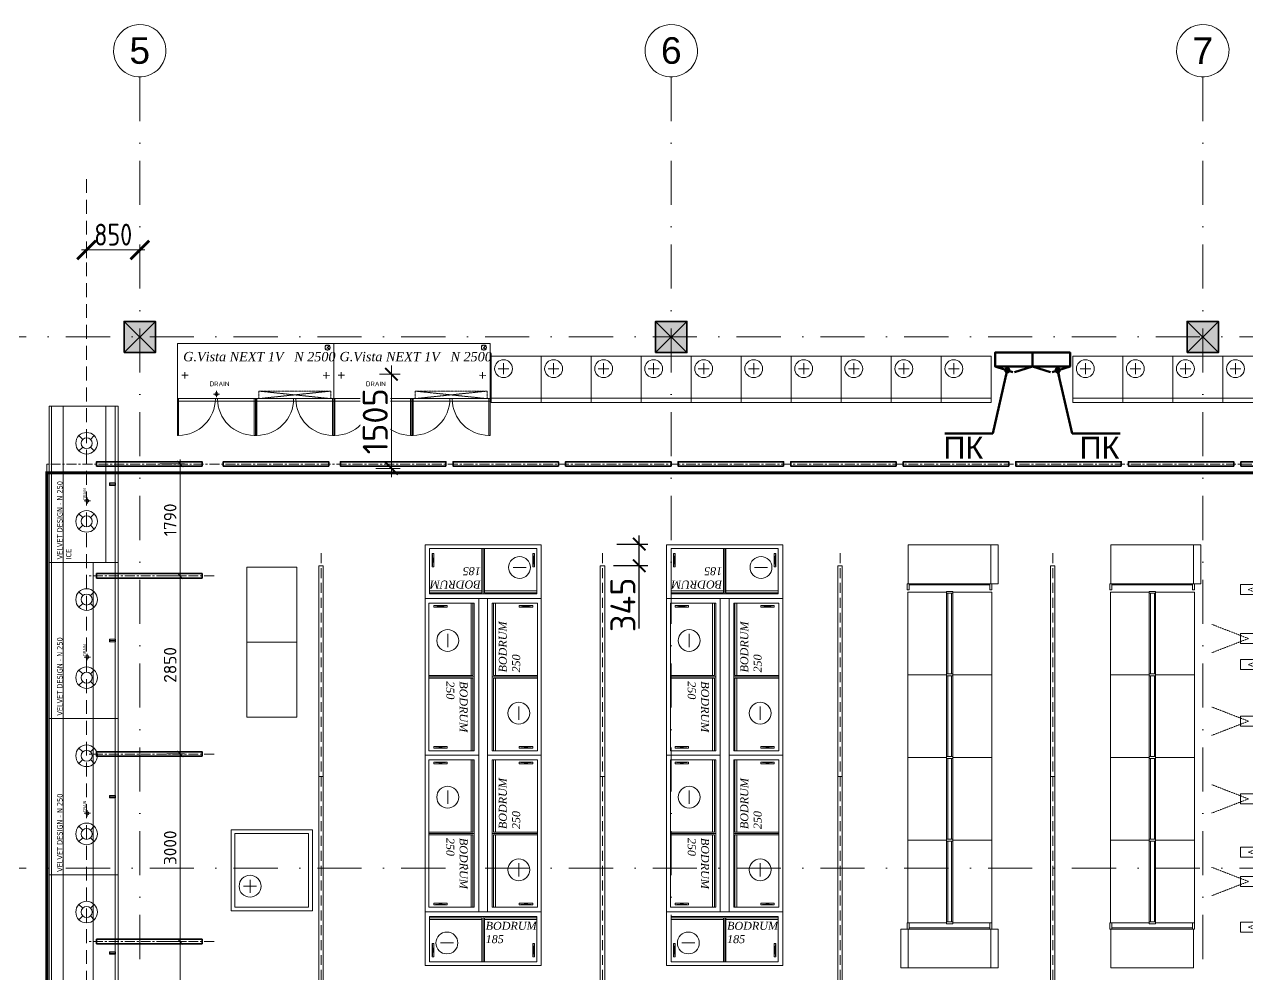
# Model space of a CAD drawing. Header units: millimetres. Extents: x -164867 to 807677, y -316775 to 513985.
# Drawn here: x 253694 to 273254, y 498762 to 513963 of the extents above; entities that cross this region are included whole.
import ezdxf
from ezdxf.enums import TextEntityAlignment as Align

# ---------------------------------------------------------------- set-up
doc = ezdxf.new("R2010")
doc.units = ezdxf.units.MM
for name, pattern in [('ACAD_ISO10W100', [18, 12, -3, 0, -3]), ('CENTER', [50.8, 31.75, -6.35, 6.35, -6.35]), ('CENTER2', [28.575, 19.05, -3.175, 3.175, -3.175]), ('EVENDASH', [0.25, 0.125, -0.125]), ('HIDDEN2', [4.7625, 3.175, -1.5875]), ('TRATTEGGIATA2', [0.375, 0.25, -0.125]), ('А_Штрихпунктирная', [1340.555525, 705.555534, -352.777767, 0, -282.222223])]:
    doc.linetypes.add(name, pattern=pattern)
doc.layers.get('Defpoints').update_dxf_attribs({"color": 140})
for name, color, linetype, lineweight in [('00_asys', 7, 'CENTER2', 13), ('00_kolony', 7, 'Continuous', 35), ('EL LOTKI', 202, 'Continuous', 18), ('Freon_Alta', 110, 'ACAD_ISO10W100', 13), ('INT_2_Sviesa_SAB_BURBULAI', 1, 'Continuous', 18), ('INT_2_Sviesa_SAB_GENERALINIS SALES', 1, 'Continuous', 18), ('INT_2_Sviesa_SAB_LED JUOSTOS', 1, 'Continuous', 18), ('INT_2_Sviesa_SAB_MEDINES LUBOS', 1, 'Continuous', 35), ('INT_2_Sviesa_SAB_PROZEKTORIAI', 1, 'Continuous', 18), ('Santechnika', 122, 'Continuous', 0), ('TECHNO', 7, 'Continuous', 15)]:
    doc.layers.add(name, color=color, linetype=linetype, lineweight=lineweight)
doc.layers.add('00_planas_hatch', color=7, linetype='Continuous', lineweight=0, true_color=0x3c3c3c)
doc.layers.add('ПК', color=7, linetype='Continuous', lineweight=50, true_color=0xde6902)
for name, color, linetype in [('Annotation', 5, 'Continuous'), ('GOP', 10, 'Continuous'), ('QUADRO_ELETTRICO', 8, 'Continuous'), ('SCARICHI', 3, 'Continuous')]:
    doc.layers.add(name, color=color, linetype=linetype)
doc.styles.add('ISOCPEUR', font='isocpeur.ttf')
doc.styles.add('Main_style', font='isocpeur.ttf', dxfattribs={"width": 0.8})
doc.styles.get("Standard").update_dxf_attribs({"font": 'arial.ttf'})
doc.styles.add('style1', font='arial.ttf', dxfattribs={"height": 2.5})
doc.styles.add('TESTI15', font='romans.shx', dxfattribs={"width": 0.9, "height": 1.5})
doc.dimstyles.new('DIM_m100', dxfattribs={"dimscale": 0, "dimtxt": 250, "dimasz": 100, "dimexe": 50, "dimexo": 0, "dimgap": 30, "dimtad": 1, "dimdec": 0, "dimrnd": 10, "dimzin": 0, "dimdsep": 46, "dimtxsty": 'Main_style', "dimblk": 'OBLIQUE', "dimcen": 150, "dimdle": 25, "dimadec": 0, "dimazin": 0, "dimtm": 1e-09, "dimtfac": 1, "dimtdec": 0, "dimtofl": 0, "dimtmove": 1, "dimatfit": 2, "dimldrblk": 'DOTSMALL', "dimfxl": 1, "dimtfill": 1, "dimtolj": 1, "dimtzin": 0, "dimlwd": 0, "dimlwe": 0, "dimarcsym": 0})
doc.dimstyles.new('M50', dxfattribs={"dimtxt": 95, "dimasz": 80, "dimexe": 80, "dimexo": 0, "dimgap": 50, "dimtad": 1, "dimdec": 0, "dimzin": 0, "dimdsep": 46, "dimtxsty": 'Standard', "dimblk": 'OBLIQUE', "dimcen": 80, "dimdle": 80, "dimadec": 0, "dimazin": 0, "dimtfac": 1, "dimtdec": 0, "dimtofl": 0, "dimtmove": 2, "dimatfit": 3, "dimfxl": 1, "dimtolj": 1, "dimtzin": 0, "dimarcsym": 0})
doc.dimstyles.new('SAB_int_100', dxfattribs={"dimtxt": 200, "dimasz": 100, "dimexe": 70, "dimexo": 70, "dimgap": 60, "dimtad": 1, "dimdec": 1, "dimrnd": 5, "dimtxsty": 'ISOCPEUR', "dimblk": 'ARCHTICK', "dimcen": 20, "dimdle": 70, "dimadec": 0, "dimazin": 0, "dimtfac": 1, "dimtdec": 1, "dimtmove": 1, "dimatfit": 2, "dimfxl": 1, "dimtfill": 1, "dimarcsym": 0})
doc.dimstyles.new('SAB_int_200', dxfattribs={"dimtxt": 400, "dimasz": 200, "dimexe": 140, "dimexo": 140, "dimgap": 60, "dimtad": 1, "dimdec": 1, "dimrnd": 5, "dimtxsty": 'ISOCPEUR', "dimblk": 'ARCHTICK', "dimcen": 20, "dimdle": 140, "dimadec": 0, "dimazin": 0, "dimtfac": 1, "dimtdec": 1, "dimtmove": 1, "dimatfit": 2, "dimfxl": 1, "dimtfill": 1, "dimarcsym": 0})

# ---------------------------------------------------------------- blocks, each defined once
blk = doc.blocks.new('VELVET_DES. N_375')
at = {"color": 0, "linetype": 'Continuous', "lineweight": 0}
for p, q in [((0, -40), (3750, -40)), ((0, -225), (3750, -225)), ((0, -705), (3750, -705)), ((0, -707), (3750, -707)), ((0, -1055), (3750, -1055))]:
    blk.add_line(p, q, dxfattribs=at)
for points in [[(0, 0), (3750, 0), (3750, -1105), (0, -1105)], [(1230, -965), (1250, -965), (1250, -973), (1230, -973)], [(1230, -973), (1250, -973), (1250, -1055), (1230, -1055)], [(1250, -965), (1270, -965), (1270, -973), (1250, -973)], [(1250, -973), (1270, -973), (1270, -1055), (1250, -1055)], [(2480, -965), (2500, -965), (2500, -973), (2480, -973)], [(2480, -973), (2500, -973), (2500, -1055), (2480, -1055)], [(2500, -965), (2520, -965), (2520, -973), (2500, -973)], [(2500, -973), (2520, -973), (2520, -1055), (2500, -1055)], [(1230, -1055), (1250, -1055), (1250, -1063), (1230, -1063)], [(1250, -1055), (1270, -1055), (1270, -1063), (1250, -1063)], [(2480, -1055), (2500, -1055), (2500, -1063), (2480, -1063)], [(2500, -1055), (2520, -1055), (2520, -1063), (2500, -1063)]]:
    blk.add_lwpolyline(points, close=True, dxfattribs=at)
at = {"layer": 'Santechnika', "lineweight": 0}
for p, q in [((1625, -560), (1625, -660)), ((1675, -610), (1575, -610))]:
    blk.add_line(p, q, dxfattribs=at)
blk.add_circle((1625, -610), 25, dxfattribs=at)
at = {"layer": 'Annotation', "color": 1, "lineweight": 0, "insert": (48, -129), "char_height": 85, "width": 2008.13, "attachment_point": 1}
blk.add_mtext('{\\fTahoma|b0|i0|c204|p34;VELVET DESIGN - N 375}', dxfattribs=at)
at = {"layer": 'Santechnika', "lineweight": 0, "style": 'Main_style', "width": 0.8}
blk.add_text('DRAIN', height=50, dxfattribs=at).set_placement((1735, -568), align=Align.MIDDLE)
blk = doc.blocks.new('VELVET_DES. N_250')
at = {"color": 0, "linetype": 'Continuous', "lineweight": 0}
for p, q in [((0, -40), (2500, -40)), ((0, -225), (2500, -225)), ((0, -705), (2500, -705)), ((0, -707), (2500, -707)), ((0, -1055), (2500, -1055))]:
    blk.add_line(p, q, dxfattribs=at)
for points in [[(0, 0), (2500, 0), (2500, -1105), (0, -1105)], [(1230, -965), (1250, -965), (1250, -973), (1230, -973)], [(1230, -973), (1250, -973), (1250, -1055), (1230, -1055)], [(1250, -965), (1270, -965), (1270, -973), (1250, -973)], [(1250, -973), (1270, -973), (1270, -1055), (1250, -1055)], [(1230, -1055), (1250, -1055), (1250, -1063), (1230, -1063)], [(1250, -1055), (1270, -1055), (1270, -1063), (1250, -1063)]]:
    blk.add_lwpolyline(points, close=True, dxfattribs=at)
at = {"layer": 'Santechnika', "lineweight": 0}
for p, q in [((985, -560), (985, -660)), ((1035, -610), (935, -610))]:
    blk.add_line(p, q, dxfattribs=at)
blk.add_circle((985, -610), 25, dxfattribs=at)
at = {"layer": 'Annotation', "color": 1, "lineweight": 0, "insert": (48, -129), "char_height": 85, "width": 2008.13, "attachment_point": 1}
blk.add_mtext('{\\fTahoma|b0|i0|c204|p34;VELVET DESIGN - N 250}', dxfattribs=at)
at = {"layer": 'Santechnika', "lineweight": 0, "style": 'Main_style', "width": 0.8}
blk.add_text('DRAIN', height=50, dxfattribs=at).set_placement((1095, -568), align=Align.MIDDLE)
blk = doc.blocks.new('LEDAS_250')
at = {"color": 0, "linetype": 'Continuous', "lineweight": 0}
for p, q in [((0, -50), (-2500, -50)), ((0, -198), (-2500, -198)), ((0, -200), (-2500, -200)), ((0, -880), (-2500, -880)), ((0, -1065), (-2500, -1065))]:
    blk.add_line(p, q, dxfattribs=at)
for points in [[(0, -1105), (-2500, -1105), (-2500, 0), (0, 0)], [(-1250, -50), (-1270, -50), (-1270, -42), (-1250, -42)], [(-1250, -132), (-1270, -132), (-1270, -50), (-1250, -50)], [(-1250, -140), (-1270, -140), (-1270, -132), (-1250, -132)], [(-1230, -50), (-1250, -50), (-1250, -42), (-1230, -42)], [(-1230, -132), (-1250, -132), (-1250, -50), (-1230, -50)], [(-1230, -140), (-1250, -140), (-1250, -132), (-1230, -132)]]:
    blk.add_lwpolyline(points, close=True, dxfattribs=at)
at = {"layer": 'Santechnika', "lineweight": 0}
for p, q in [((-1035, -495), (-935, -495)), ((-985, -545), (-985, -445))]:
    blk.add_line(p, q, dxfattribs=at)
blk.add_circle((-985, -495), 25, dxfattribs=at)
at = {"layer": 'Annotation', "color": 1, "lineweight": 0, "insert": (-48, -976), "char_height": 85, "width": 2008.13, "attachment_point": 1, "rotation": 180}
blk.add_mtext('{\\fTahoma|b0|i0|c204|p34;VELVET DESIGN - N 250\\fTahoma|b0|i0|c0|p34;\\PICE}', dxfattribs=at)
at = {"layer": 'Santechnika', "lineweight": 0, "style": 'Main_style', "width": 0.8}
blk.add_text('DRAIN', height=50, rotation=180, dxfattribs=at).set_placement((-1095, -537), align=Align.MIDDLE)
blk = doc.blocks.new('1.33m stelazs')
at = {"transparency": 33554669}
for points in [[(15602, 11320), (15602, 11420), (15632, 11420), (15632, 11320), (15602, 11320)], [(16954, 11320), (16954, 11420), (16924, 11420), (16924, 11320), (16954, 11320)], [(15617, 11320), (15617, 10699), (16939, 10699), (16939, 11320), (15617, 11320)], [(16924, 11340), (15632, 11340)]]:
    blk.add_lwpolyline(points, dxfattribs=at)
blk = doc.blocks.new('BODRUM_25')
at = {"lineweight": 0}
for p, q in [((1453, -74), (72, -74)), ((72, -74), (72, -798)), ((72, -94), (1233, -94)), ((72, -124), (1233, -124)), ((1233, -94), (1233, -798)), ((1253, -74), (1253, -798)), ((1273, -94), (2434, -94)), ((1273, -94), (1273, -798)), ((1273, -124), (2434, -124)), ((2434, -74), (1453, -74)), ((2434, -74), (2434, -798)), ((110, -661), (110, -506)), ((110, -506), (137, -506)), ((137, -506), (137, -721)), ((567, -498), (777, -498)), ((2396, -506), (2369, -506)), ((2369, -506), (2369, -721)), ((2396, -661), (2396, -506)), ((110, -721), (110, -661)), ((137, -721), (110, -721)), ((2369, -721), (2396, -721)), ((2396, -721), (2396, -661)), ((2434, -798), (72, -798))]:
    blk.add_line(p, q, dxfattribs=at)
blk.add_lwpolyline([(0, 0), (0, -858), (2506, -858), (2506, 0)], close=True, dxfattribs=at)
blk.add_circle((672, -498), 175, dxfattribs=at)
for centre, start, end in [((-313, -614), 345.7407, 14.2593), ((2819, -614), 165.7407, 194.2593)]:
    blk.add_arc(centre, 436, start, end, dxfattribs=at)
at = {"layer": 'Annotation', "color": 1, "insert": (1323, -179), "char_height": 128, "width": 985.54, "attachment_point": 1, "style": 'style1'}
blk.add_mtext('{\\fTimes New Roman|b0|i1|c0|p18;BODRUM \\P250}', dxfattribs=at)
blk = doc.blocks.new('BODRUM_18')
at = {"lineweight": 0}
for p, q in [((928, -74), (71, -74)), ((71, -74), (71, -798)), ((71, -94), (908, -94)), ((71, -124), (908, -124)), ((908, -94), (908, -798)), ((928, -74), (928, -798)), ((928, -74), (928, -798)), ((928, -74), (1785, -74)), ((948, -94), (948, -798)), ((1785, -94), (948, -94)), ((948, -94), (948, -798)), ((1785, -124), (948, -124)), ((1785, -74), (1785, -798)), ((109, -720), (109, -506)), ((109, -506), (136, -506)), ((136, -506), (136, -720)), ((242, -498), (452, -498)), ((1747, -506), (1720, -506)), ((1720, -506), (1720, -720)), ((1747, -720), (1747, -506)), ((136, -720), (109, -720)), ((1720, -720), (1747, -720)), ((948, -798), (71, -798)), ((908, -798), (1785, -798))]:
    blk.add_line(p, q, dxfattribs=at)
blk.add_lwpolyline([(0, 0), (0, -858), (1856, -858), (1856, 0)], close=True, dxfattribs=at)
blk.add_circle((347, -498), 175, dxfattribs=at)
for centre, start, end in [((-314, -613), 345.7407, 14.2593), ((2170, -613), 165.7407, 194.2593)]:
    blk.add_arc(centre, 436, start, end, dxfattribs=at)
at = {"layer": 'Annotation', "color": 1, "insert": (966, -160), "char_height": 128, "width": 985.54, "attachment_point": 1, "style": 'style1'}
blk.add_mtext('{\\fTimes New Roman|b0|i1|c0|p18;BODRUM \\P185}', dxfattribs=at)
blk = doc.blocks.new('A$C5CD444FE')
at = {"layer": 'Freon_Alta', "color": 6, "lineweight": 0, "ltscale": 0.05}
for p, q in [((-0.64, -0.54), (-1.36, -1.26)), ((-0.64, -1.26), (-1.36, -0.54))]:
    blk.add_line(p, q, dxfattribs=at)
at = {"layer": 'Freon_Alta', "color": 6, "lineweight": 0}
blk.add_circle((-1, -0.9), 0.4, dxfattribs=at)
at = {"layer": 'Freon_Alta', "color": 6, "lineweight": 0, "ltscale": 0.05}
blk.add_circle((-1, -0.9), 0.0075, dxfattribs=at)
at = {"layer": 'Freon_Alta', "color": 6, "lineweight": 0, "char_height": 0.2, "attachment_point": 1}
for s, insert, width in [('{\\fArial Narrow|b0|i0|c0|p34;E A}', (-1.16, -0.96), 0.6319), ('{\\fArial Narrow|b0|i0|c0|p34;Fr}', (-1.08, -0.61), 0.0505)]:
    blk.add_mtext(s, dxfattribs=dict(at, insert=insert, width=width))
blk = doc.blocks.new('G.VISTA_NEXT_N_250')
at = {"lineweight": 0}
for points in [[(2500, 0), (0, 0), (0, -885), (2500, -885)], [(0, -925), (2500, -925), (2500, -885), (0, -885)]]:
    blk.add_lwpolyline(points, close=True, dxfattribs=at)
at = {"linetype": 'ByBlock', "lineweight": 0}
for points in [[(0, -885), (18, -885), (18, -1473), (0, -1473)], [(1248, -885), (1229, -885), (1229, -1473), (1248, -1473)], [(1252, -885), (1270, -885), (1270, -1473), (1252, -1473)], [(2500, -885), (2481, -885), (2481, -1473), (2500, -1473)]]:
    blk.add_lwpolyline(points, close=True, dxfattribs=at)
at = {"lineweight": 0}
for centre, start, end in [((18, -885), 270, 359.9989), ((1229, -885), 180.0011, 270), ((1270, -885), 270, 359.9989), ((2481, -885), 180.0011, 270)]:
    blk.add_arc(centre, 588, start, end, dxfattribs=at)
at = {"layer": 'QUADRO_ELETTRICO', "linetype": 'TRATTEGGIATA2', "lineweight": 0}
blk.add_lwpolyline([(1300, -764), (2450, -764), (2450, -885), (1300, -885)], close=True, dxfattribs=at)
for points in [[(1300, -764), (2450, -885)], [(2450, -764), (1300, -885)]]:
    blk.add_lwpolyline(points, dxfattribs=at)
at = {"layer": 'Santechnika'}
for p, q in [((624, -761), (624, -861)), ((674, -811), (574, -811))]:
    blk.add_line(p, q, dxfattribs=at)
at = {"layer": 'Santechnika', "lineweight": 0}
blk.add_circle((624, -811), 25, dxfattribs=at)
at = {"layer": 'SCARICHI', "lineweight": 0}
for p, q in [((170, -510), (70, -510)), ((120, -460), (120, -560)), ((2330, -511), (2430, -512)), ((2380, -462), (2380, -562))]:
    blk.add_line(p, q, dxfattribs=at)
at = {"layer": 'GOP', "color": 3, "lineweight": 0, "xscale": 99.99999999999977, "yscale": 99.99999999999977, "zscale": 99.99999999999977, "rotation": 359.9638671300211}
blk.add_blockref('A$C5CD444FE', (2500, 23), dxfattribs=at)
at = {"layer": 'Annotation', "color": 1, "insert": (92, -137), "char_height": 150, "width": 2955.71, "attachment_point": 1, "rotation": 359.9639, "style": 'style1'}
blk.add_mtext('{\\fTimes New Roman|b0|i1|c0|p18;G.Vista NEXT 1V   N 2500}', dxfattribs=at)
at = {"layer": 'Santechnika', "style": 'TESTI15', "width": 0.9}
blk.add_text('DRAIN', height=75, rotation=359.9639, dxfattribs=at).set_placement((672, -648), align=Align.MIDDLE)
blk = doc.blocks.new('+_3')
at = {"transparency": 33554669}
for p, q in [((0.035, -0.02), (0.035, -0.05)), ((0.02, -0.035), (0.05, -0.035))]:
    blk.add_line(p, q, dxfattribs=at)
blk.add_circle((0.035, -0.035), 0.025, dxfattribs=at)
blk = doc.blocks.new('s700')
at = {"linetype": 'Continuous', "lineweight": 0}
for p, q in [((0, -65), (0, 585)), ((0, 585), (700, 585)), ((700, 585), (700, -65)), ((0, -65), (0, -5)), ((0, -5), (700, -5)), ((700, -65), (0, -65)), ((700, -5), (700, -65))]:
    blk.add_line(p, q, dxfattribs=at)
at = {"color": 0, "linetype": 'Continuous', "lineweight": 0, "xscale": 5000, "yscale": -5000, "zscale": 5000, "rotation": 270}
blk.add_blockref('+_3', (0, 585), dxfattribs=at)
blk = doc.blocks.new('TECHNOLOGIJA Garmatnaya')
at = {"layer": 'TECHNO', "transparency": 33554687}
for p, q in [((10264, 42317), (10264, 42107)), ((10159, 42212), (10369, 42212))]:
    blk.add_line(p, q, dxfattribs=at)
for points in [[(22109, 47053), (22226, 47053), (22226, 47673), (22109, 47673)], [(25351, 47053), (25468, 47053), (25468, 47673), (25351, 47673)], [(11010, 46117), (10210, 46117), (10210, 47317), (11010, 47317)], [(11010, 44917), (10210, 44917), (10210, 46117), (11010, 46117)], [(9960, 41817), (9960, 43117), (11260, 43117), (11260, 41817)], [(10020, 41877), (10020, 43057), (11200, 43057), (11200, 41877)], [(20670, 40906), (20787, 40906), (20787, 41526), (20670, 41526)], [(22109, 40908), (22226, 40908), (22226, 41527), (22109, 41527)]]:
    blk.add_lwpolyline(points, close=True, dxfattribs=at)
blk.add_circle((10264, 42212), 175, dxfattribs=at)
for name, p in [('G.VISTA_NEXT_N_250', (9103, 50898)), ('G.VISTA_NEXT_N_250', (9103, 50898)), ('G.VISTA_NEXT_N_250', (11603, 50898)), ('G.VISTA_NEXT_N_250', (11603, 50898)), ('BODRUM_18', (13065, 41803)), ('BODRUM_18', (16926, 41803))]:
    blk.add_blockref(name, p, dxfattribs=at)
at = {"layer": 'TECHNO', "transparency": 33554687, "xscale": 1.1428571, "yscale": 1.1428571, "zscale": 1.1428571}
for p in [(14118, 50024), (14918, 50024), (15718, 50024), (16518, 50024), (17318, 50024), (18118, 50024), (18918, 50024), (19718, 50024), (20518, 50024), (21318, 50024), (23422, 50024), (24222, 50024), (25022, 50024), (25822, 50024)]:
    blk.add_blockref('s700', p, dxfattribs=at)
at = {"layer": 'TECHNO', "transparency": 33554687}
for name, p, rotation in [('LEDAS_250', (8155, 47394), 270), ('BODRUM_18', (14921, 46815), 180), ('BODRUM_18', (18782, 46815), 180), ('1.33m stelazs', (37726, 58372), 180), ('1.33m stelazs', (40968, 58372), 180), ('VELVET_DES. N_250', (7050, 44894), 90), ('BODRUM_25', (13923, 46815), 270), ('BODRUM_25', (14063, 44309), 90), ('BODRUM_25', (17784, 46815), 270), ('BODRUM_25', (17924, 44309), 90), ('1.33m stelazs', (32823, 29976), 90), ('1.33m stelazs', (36065, 29976), 90), ('1.33m stelazs', (32823, 28654), 90), ('1.33m stelazs', (36065, 28654), 90), ('VELVET_DES. N_250', (7050, 42394), 90), ('BODRUM_25', (13923, 44309), 270), ('BODRUM_25', (14063, 41803), 90), ('BODRUM_25', (17784, 44309), 270), ('BODRUM_25', (17924, 41803), 90), ('1.33m stelazs', (32823, 27332), 90), ('1.33m stelazs', (36065, 27332), 90), ('1.33m stelazs', (32823, 26010), 90), ('1.33m stelazs', (36065, 26010), 90), ('VELVET_DES. N_375', (7050, 38644), 90)]:
    blk.add_blockref(name, p, dxfattribs=dict(at, rotation=rotation))
at = {"layer": 'TECHNO', "transparency": 33554687, "xscale": -1, "rotation": 270}
for p in [(10083, 29976), (13325, 29976), (10083, 28654), (13325, 28654), (10083, 27332), (13325, 27332), (10083, 26010), (13325, 26010)]:
    blk.add_blockref('1.33m stelazs', p, dxfattribs=at)
at = {"layer": 'TECHNO', "transparency": 33554687, "xscale": -1}
for p in [(37726, 30207), (40968, 30207)]:
    blk.add_blockref('1.33m stelazs', p, dxfattribs=at)
blk = doc.blocks.new('_Oblique')
at = {"color": 0, "linetype": 'ByBlock', "lineweight": -2}
blk.add_line((-0.5, -0.5), (0.5, 0.5), dxfattribs=at)
blk = doc.blocks.new('_ArchTick')
at = {"color": 0, "linetype": 'ByBlock', "const_width": 0.15}
blk.add_lwpolyline([(-0.5, -0.5), (0.5, 0.5)], dxfattribs=at)
blk = doc.blocks.new('*D402')
at = {"layer": 'Defpoints', "color": 0, "transparency": 16777216}
for p in [(15990, 47685), (16487, 47685), (15935, 47341)]:
    blk.add_point(p, dxfattribs=at)
at = {"layer": 'INT_2_Sviesa_SAB_GENERALINIS SALES', "color": 0, "lineweight": -2, "transparency": 16777216}
for p, q in [((16487, 47201), (16487, 47825)), ((16130, 47685), (16627, 47685)), ((16075, 47341), (16627, 47341)), ((16487, 46334), (16487, 47341))]:
    blk.add_line(p, q, dxfattribs=at)
at = {"layer": 'INT_2_Sviesa_SAB_GENERALINIS SALES', "color": 0, "lineweight": -2, "transparency": 16777216, "xscale": 200, "yscale": 200, "zscale": 200, "rotation": 90}
blk.add_blockref('_ArchTick', (16487, 47685), dxfattribs=at)
at = {"layer": 'INT_2_Sviesa_SAB_GENERALINIS SALES', "color": 0, "transparency": 16777216, "insert": (16227, 46714), "char_height": 400, "attachment_point": 5, "rotation": 90, "style": 'ISOCPEUR', "bg_fill": 3, "box_fill_scale": 1.1, "bg_fill_color": 256, "bg_fill_true_color": 13158600, "bg_fill_transparency": 0}
blk.add_mtext('345', dxfattribs=at)
at = {"layer": 'INT_2_Sviesa_SAB_GENERALINIS SALES', "color": 0, "lineweight": -2, "transparency": 16777216, "xscale": 200, "yscale": 200, "zscale": 200, "rotation": 270}
blk.add_blockref('_ArchTick', (16487, 47341), dxfattribs=at)
blk = doc.blocks.new('Sviestuvas 3372mm')
at = {"transparency": 33554687}
blk.add_lwpolyline([(-1686, -35), (1686, -35), (1686, 35), (-1686, 35)], close=True, dxfattribs=at)
blk = doc.blocks.new('*D355')
at = {"layer": 'Defpoints', "color": 0, "ltscale": 70, "transparency": 16777216}
for p in [(8500, 52392), (7650, 52208), (8500, 52220)]:
    blk.add_point(p, dxfattribs=at)
at = {"layer": 'INT_2_Sviesa_SAB_BURBULAI', "lineweight": 9, "ltscale": 70, "transparency": 16777216}
for p, q in [((7650, 52258), (7650, 52472)), ((8500, 52270), (8500, 52472)), ((7570, 52392), (8580, 52392))]:
    blk.add_line(p, q, dxfattribs=at)
at = {"layer": 'INT_2_Sviesa_SAB_BURBULAI', "lineweight": 9, "ltscale": 70, "transparency": 16777216, "xscale": 300, "yscale": 300, "zscale": 300, "rotation": 180}
blk.add_blockref('_ArchTick', (7650, 52392), dxfattribs=at)
at = {"layer": 'INT_2_Sviesa_SAB_BURBULAI', "lineweight": 9, "ltscale": 70, "transparency": 16777216, "xscale": 300, "yscale": 300, "zscale": 300}
blk.add_blockref('_ArchTick', (8500, 52392), dxfattribs=at)
at = {"layer": 'INT_2_Sviesa_SAB_BURBULAI', "lineweight": 5, "ltscale": 70, "transparency": 16777216, "insert": (8075, 52637), "char_height": 350, "attachment_point": 5, "style": 'Main_style'}
blk.add_mtext('\\A1;850', dxfattribs=at)
blk = doc.blocks.new('_DotSmall')
at = {"color": 0, "linetype": 'ByBlock', "const_width": 0.5}
blk.add_lwpolyline([(-0.0625, 0, 1), (0.0625, 0, 1)], format="xyb", close=True, dxfattribs=at)
blk = doc.blocks.new('Sviestuvas BURBULAS')
at = {"lineweight": 5, "transparency": 33554687}
for p, q in [((-122, 122), (-62, 62)), ((122, 122), (62, 62)), ((-62, -62), (-122, -122)), ((62, -62), (122, -122))]:
    blk.add_line(p, q, dxfattribs=at)
at = {"transparency": 33554687}
blk.add_circle((0, 0), 173, dxfattribs=at)
at = {"lineweight": 5, "transparency": 33554687}
blk.add_circle((0, 0), 87.9, dxfattribs=at)
blk = doc.blocks.new('*U286')
at = {"layer": 'INT_2_Sviesa_SAB_BURBULAI', "lineweight": 5, "transparency": 33554687}
blk.add_blockref('Sviestuvas BURBULAS', (0, 0), dxfattribs=at)
blk = doc.blocks.new('*U289')
at = {"layer": 'INT_2_Sviesa_SAB_BURBULAI', "color": 0, "transparency": 16777216}
blk.add_blockref('*U286', (0, 0), dxfattribs=at)
blk = doc.blocks.new('*D417')
at = {"layer": 'Defpoints', "color": 0, "ltscale": 500, "transparency": 16777216}
for p in [(12195, 50403), (12526, 50403), (12136, 48897)]:
    blk.add_point(p, dxfattribs=at)
at = {"layer": 'INT_2_Sviesa_SAB_LED JUOSTOS', "color": 0, "lineweight": -2, "ltscale": 500, "transparency": 16777216}
for p, q in [((12526, 48757), (12526, 50543)), ((12335, 50403), (12666, 50403)), ((12276, 48897), (12666, 48897))]:
    blk.add_line(p, q, dxfattribs=at)
at = {"layer": 'INT_2_Sviesa_SAB_LED JUOSTOS', "color": 0, "lineweight": -2, "ltscale": 500, "transparency": 16777216, "xscale": 200, "yscale": 200, "zscale": 200}
for p, rotation in [((12526, 50403), 90), ((12526, 48897), 270)]:
    blk.add_blockref('_ArchTick', p, dxfattribs=dict(at, rotation=rotation))
at = {"layer": 'INT_2_Sviesa_SAB_LED JUOSTOS', "color": 0, "ltscale": 500, "transparency": 16777216, "insert": (12266, 49650), "char_height": 400, "attachment_point": 5, "rotation": 90, "style": 'ISOCPEUR', "bg_fill": 3, "box_fill_scale": 1.1, "bg_fill_color": 256, "bg_fill_true_color": 13158600, "bg_fill_transparency": 0}
blk.add_mtext('1505', dxfattribs=at)
blk = doc.blocks.new('Sviestuvas prozektorius')
at = {"linetype": 'EVENDASH', "lineweight": 0, "ltscale": 2.5, "transparency": 33554687}
blk.add_lwpolyline([(-586, 227), (0, 0), (-586, -227)], dxfattribs=at)
at = {"transparency": 33554687}
blk.add_lwpolyline([(-128, -80), (-128, 80), (128, 80), (128, -80)], close=True, dxfattribs=at)
blk = doc.blocks.new('*U357')
at = {"layer": 'INT_2_Sviesa_SAB_PROZEKTORIAI', "linetype": 'HIDDEN2', "ltscale": 80, "transparency": 33554687, "xscale": -1, "rotation": 270}
blk.add_blockref('Sviestuvas prozektorius', (0, 229), dxfattribs=at)
blk = doc.blocks.new('PROZEKTORIAI Garmatnaya')
at = {"layer": 'INT_2_Sviesa_SAB_PROZEKTORIAI', "color": 0, "linetype": 'ByBlock', "lineweight": -2, "transparency": 16777216, "rotation": 90}
for p in [(26459, 46958), (26459, 45758), (26459, 42758), (26459, 41558)]:
    blk.add_blockref('*U357', p, dxfattribs=at)
at = {"layer": 'INT_2_Sviesa_SAB_PROZEKTORIAI', "color": 0, "linetype": 'ByBlock', "lineweight": -2, "transparency": 16777216, "xscale": -1, "rotation": 270}
for p in [(26001, 46175), (26001, 44853), (26001, 43610), (26001, 42288)]:
    blk.add_blockref('*U357', p, dxfattribs=at)
blk = doc.blocks.new('L 1686')
at = {"transparency": 33554687}
blk.add_lwpolyline([(1994128, -1660861), (1994198, -1660861), (1994198, -1662547), (1994128, -1662547)], close=True, dxfattribs=at)
blk = doc.blocks.new('SVIESTUVAI Garmatnaya')
at = {"layer": 'INT_2_Sviesa_SAB_MEDINES LUBOS', "transparency": 33554687, "xscale": -1, "rotation": 270}
for p in [(1670357, -1945195), (1672382, -1945195), (1674257, -1945195), (1676057, -1945195), (1677857, -1945195), (1679657, -1945195), (1681457, -1945195), (1683257, -1945195), (1685057, -1945195), (1686857, -1945195), (1688657, -1945195), (1670357, -1946985), (1670357, -1949835), (1670357, -1952835)]:
    blk.add_blockref('L 1686', p, dxfattribs=at)
blk = doc.blocks.new('kolona 500x500')
at = {"layer": '00_planas_hatch', "transparency": 33554687}
h = blk.add_hatch(color=256, dxfattribs=at)
h.dxf.hatch_style = 1
h.paths.add_polyline_path([(-250, -250), (250, -250), (250, 250), (-250, 250)])
at = {"layer": '00_kolony', "color": 0, "transparency": 33554687}
blk.add_lwpolyline([(-250, -250), (250, -250), (250, 250), (-250, 250)], close=True, dxfattribs=at)
at = {"layer": 'Defpoints', "transparency": 33554687}
for points in [[(-250, 250), (250, -250)], [(250, 250), (-250, -250)]]:
    blk.add_lwpolyline(points, dxfattribs=at)
blk = doc.blocks.new('OSI Garmatnaya')
at = {"layer": '00_asys', "linetype": 'Continuous', "transparency": 33554687}
for points in [[(8080.85, 55553.12, 1), (8919.15, 55606.42, 1)], [(16580.85, 55553.12, 1), (17419.15, 55606.42, 1)], [(25080.85, 55553.12, 1), (25919.15, 55606.42, 1)]]:
    blk.add_lwpolyline(points, format="xyb", close=True, dxfattribs=at)
at = {"layer": '00_asys', "linetype": 'А_Штрихпунктирная', "transparency": 33554687}
for points in [[(8500, 55159.77), (8500, -4664.1)], [(17000, 55159.77), (17000, -4664.1)], [(25500, 55159.77), (25500, -4664.1)], [(-6087.31, 51000), (59815.7, 51000)], [(-6087.31, 42500), (59815.7, 42500)]]:
    blk.add_lwpolyline(points, dxfattribs=at)
at = {"layer": '00_kolony', "transparency": 33554669}
for p in [(8500, 51000), (17000, 51000), (25500, 51000)]:
    blk.add_blockref('kolona 500x500', p, dxfattribs=at)
at = {"layer": '00_asys', "transparency": 33554687, "char_height": 425, "width": 1206.7351, "attachment_point": 5}
for s, insert in [('5', (8500, 55579.77)), ('6', (17000, 55579.77)), ('7', (25500, 55579.77))]:
    blk.add_mtext(s, dxfattribs=dict(at, insert=insert))
blk = doc.blocks.new('*D422')
at = {"layer": 'Defpoints', "color": 0, "transparency": 16777216}
for p in [(8864, 41328), (9146, 41328), (8864, 38328)]:
    blk.add_point(p, dxfattribs=at)
at = {"layer": 'EL LOTKI', "color": 0, "lineweight": -2, "transparency": 16777216}
for p, q in [((8934, 41328), (9216, 41328)), ((9146, 38258), (9146, 41398)), ((8934, 38328), (9216, 38328))]:
    blk.add_line(p, q, dxfattribs=at)
at = {"layer": 'EL LOTKI', "color": 0, "lineweight": -2, "transparency": 16777216, "xscale": 100, "yscale": 100, "zscale": 100}
for p, rotation in [((9146, 41328), 90), ((9146, 38328), 270)]:
    blk.add_blockref('_ArchTick', p, dxfattribs=dict(at, rotation=rotation))
at = {"layer": 'EL LOTKI', "color": 0, "transparency": 16777216, "insert": (8986, 39828), "char_height": 200, "attachment_point": 5, "rotation": 90, "style": 'ISOCPEUR', "bg_fill": 3, "box_fill_scale": 1.1, "bg_fill_color": 256, "bg_fill_true_color": 13158600, "bg_fill_transparency": 0}
blk.add_mtext('3000', dxfattribs=at)
blk = doc.blocks.new('*D423')
at = {"layer": 'Defpoints', "color": 0, "transparency": 16777216}
for p in [(8864, 44328), (9146, 44328), (8864, 41328)]:
    blk.add_point(p, dxfattribs=at)
at = {"layer": 'EL LOTKI', "color": 0, "lineweight": -2, "transparency": 16777216}
for p, q in [((8934, 44328), (9216, 44328)), ((9146, 41258), (9146, 44398)), ((8934, 41328), (9216, 41328))]:
    blk.add_line(p, q, dxfattribs=at)
at = {"layer": 'EL LOTKI', "color": 0, "lineweight": -2, "transparency": 16777216, "xscale": 100, "yscale": 100, "zscale": 100}
for p, rotation in [((9146, 44328), 90), ((9146, 41328), 270)]:
    blk.add_blockref('_ArchTick', p, dxfattribs=dict(at, rotation=rotation))
at = {"layer": 'EL LOTKI', "color": 0, "transparency": 16777216, "insert": (8986, 42828), "char_height": 200, "attachment_point": 5, "rotation": 90, "style": 'ISOCPEUR', "bg_fill": 3, "box_fill_scale": 1.1, "bg_fill_color": 256, "bg_fill_true_color": 13158600, "bg_fill_transparency": 0}
blk.add_mtext('3000', dxfattribs=at)
blk = doc.blocks.new('*D424')
at = {"layer": 'Defpoints', "color": 0, "transparency": 16777216}
for p in [(8864, 47178), (9146, 47178), (8864, 44328)]:
    blk.add_point(p, dxfattribs=at)
at = {"layer": 'EL LOTKI', "color": 0, "lineweight": -2, "transparency": 16777216}
for p, q in [((8934, 47178), (9216, 47178)), ((9146, 44258), (9146, 47248)), ((8934, 44328), (9216, 44328))]:
    blk.add_line(p, q, dxfattribs=at)
at = {"layer": 'EL LOTKI', "color": 0, "lineweight": -2, "transparency": 16777216, "xscale": 100, "yscale": 100, "zscale": 100}
for p, rotation in [((9146, 47178), 90), ((9146, 44328), 270)]:
    blk.add_blockref('_ArchTick', p, dxfattribs=dict(at, rotation=rotation))
at = {"layer": 'EL LOTKI', "color": 0, "transparency": 16777216, "insert": (8986, 45753), "char_height": 200, "attachment_point": 5, "rotation": 90, "style": 'ISOCPEUR', "bg_fill": 3, "box_fill_scale": 1.1, "bg_fill_color": 256, "bg_fill_true_color": 13158600, "bg_fill_transparency": 0}
blk.add_mtext('2850', dxfattribs=at)
blk = doc.blocks.new('*D429')
at = {"layer": 'Defpoints', "color": 0, "transparency": 16777216}
for p in [(8750, 48968), (9146, 48968), (8864, 47178)]:
    blk.add_point(p, dxfattribs=at)
at = {"layer": 'EL LOTKI', "color": 0, "lineweight": -2, "transparency": 16777216}
for p, q in [((8820, 48968), (9216, 48968)), ((9146, 47108), (9146, 49038)), ((8934, 47178), (9216, 47178))]:
    blk.add_line(p, q, dxfattribs=at)
at = {"layer": 'EL LOTKI', "color": 0, "lineweight": -2, "transparency": 16777216, "xscale": 100, "yscale": 100, "zscale": 100}
for p, rotation in [((9146, 48968), 90), ((9146, 47178), 270)]:
    blk.add_blockref('_ArchTick', p, dxfattribs=dict(at, rotation=rotation))
at = {"layer": 'EL LOTKI', "color": 0, "transparency": 16777216, "insert": (8986, 48073), "char_height": 200, "attachment_point": 5, "rotation": 90, "style": 'ISOCPEUR', "bg_fill": 3, "box_fill_scale": 1.1, "bg_fill_color": 256, "bg_fill_true_color": 13158600, "bg_fill_transparency": 0}
blk.add_mtext('1790', dxfattribs=at)
blk = doc.blocks.new('PK Garmatnaya')
at = {"layer": 'ПК', "transparency": 33554687}
for p, q in [((22177, 50530), (22463, 50439)), ((22777, 50530), (22491, 50439)), ((22777, 50530), (23063, 50439)), ((23377, 50530), (23091, 50439)), ((22144, 49458), (21373, 49458)), ((23410, 49458), (24181, 49458))]:
    blk.add_line(p, q, dxfattribs=at)
for points in [[(22777, 50750), (22177, 50750), (22177, 50530), (22777, 50530)], [(22777, 50750), (23377, 50750), (23377, 50530), (22777, 50530)]]:
    blk.add_lwpolyline(points, close=True, dxfattribs=at)
for rotation, p in [(0, (21352, 49053)), (360, (23529, 49053))]:
    blk.add_text('ПК', height=350, rotation=rotation, dxfattribs=at).set_placement(p)
for points in [[(22374, 50467), (22144, 49458)], [(23179, 50467), (23410, 49458)]]:
    blk.add_leader(points, dimstyle='M50', override={"dimasz": 100, "dimtad": 0, "dimldrblk": 'Dot'}, dxfattribs=at)
blk = doc.blocks.new('GEN SVIESTUVAI Garmatnaya')
at = {"layer": 'INT_2_Sviesa_SAB_GENERALINIS SALES', "linetype": 'HIDDEN2', "lineweight": 13, "ltscale": 50, "transparency": 33554687}
for p, q in [((11400, 47540.5), (11400, 3304.5)), ((15900, 47540.5), (15900, 33470.97)), ((19700, 47540.5), (19700, 33470.97)), ((23100, 47540.5), (23100, 33470.97))]:
    blk.add_line(p, q, dxfattribs=at)
at = {"layer": 'INT_2_Sviesa_SAB_GENERALINIS SALES', "transparency": 33554687, "rotation": 90}
for p in [(11400, 45654.5), (15900, 45654.5), (19700, 45654.5), (23100, 45654.5), (11400, 42282.5), (15900, 42282.5), (19700, 42282.5), (23100, 42282.5)]:
    blk.add_blockref('Sviestuvas 3372mm', p, dxfattribs=at)
at = {"layer": 'INT_2_Sviesa_SAB_GENERALINIS SALES', "transparency": 33554687}
dim = blk.add_linear_dim(base=(16487.48, 47685), p1=(15935, 47340.5), p2=(15989.54, 47685), angle=90, dimstyle='SAB_int_200', dxfattribs=at)
dim.commit()
dim.dimension.update_dxf_attribs({"geometry": '*D402', "text_midpoint": (16378.43, 46714.45), "dimtype": 128})
blk = doc.blocks.new('SVIESTUVAI BURBULAI Garmatnaya')
at = {"layer": 'INT_2_Sviesa_SAB_BURBULAI', "linetype": 'HIDDEN2', "lineweight": 13, "ltscale": 70, "transparency": 33554687}
blk.add_lwpolyline([(7650, 53525.9), (7650, -3010.7)], dxfattribs=at)
at = {"color": 0, "linetype": 'ByBlock', "lineweight": -2, "transparency": 16777216, "rotation": 90}
for p in [(7650, 49299.3), (7650, 48049.3), (7650, 46799.3), (7650, 45549.3), (7650, 44299.3), (7650, 43049.3), (7650, 41799.3)]:
    blk.add_blockref('*U289', p, dxfattribs=at)
at = {"layer": 'INT_2_Sviesa_SAB_BURBULAI', "lineweight": 5, "ltscale": 70, "transparency": 33554687}
dim = blk.add_linear_dim(base=(8500, 52391.5), p1=(7650, 52207.6), p2=(8500, 52219.8), angle=180, dimstyle='DIM_m100', override={"dimscale": 1, "dimtxt": 350, "dimasz": 300, "dimgap": 70, "dimclrd": 256, "dimclre": 256, "dimclrt": 256, "dimtfill": 0}, dxfattribs=at)
dim.commit()
dim.dimension.update_dxf_attribs({"geometry": '*D355', "text_midpoint": (8075, 52391.5), "dimtype": 128})
blk = doc.blocks.new('LED Garmatnaya')
at = {"layer": 'INT_2_Sviesa_SAB_LED JUOSTOS', "linetype": 'EVENDASH', "ltscale": 400, "transparency": 33554687, "const_width": 50}
blk.add_lwpolyline([(40522.5, 42767.5), (40522.5, 48827.5), (7012.5, 48827.5), (7012.5, 2167.5), (42172.5, 2167.5), (42172.5, 6335)], dxfattribs=at)
at = {"layer": 'INT_2_Sviesa_SAB_LED JUOSTOS', "ltscale": 500, "transparency": 33554687}
dim = blk.add_linear_dim(base=(12526.33, 50402.5), p1=(12135.77, 48897.5), p2=(12194.98, 50402.5), angle=270, dimstyle='SAB_int_200', dxfattribs=at)
dim.commit()
dim.dimension.update_dxf_attribs({"geometry": '*D417', "text_midpoint": (12266.33, 49650)})
blk = doc.blocks.new('EL LOTKI Garmatnaya')
at = {"layer": 'EL LOTKI', "transparency": 33554687}
dim = blk.add_linear_dim(base=(9146.36, 41327.5), p1=(8863.96, 38327.5), p2=(8863.96, 41327.5), angle=270, dimstyle='SAB_int_100', dxfattribs=at)
dim.commit()
dim.dimension.update_dxf_attribs({"geometry": '*D422', "text_midpoint": (8986.36, 39827.5)})
dim = blk.add_linear_dim(base=(9146.36, 44327.5), p1=(8863.96, 41327.5), p2=(8863.96, 44327.5), angle=270, dimstyle='SAB_int_100', dxfattribs=at)
dim.commit()
dim.dimension.update_dxf_attribs({"geometry": '*D423', "text_midpoint": (8986.36, 42827.5)})
at = {"layer": 'EL LOTKI', "linetype": 'CENTER', "ltscale": 5, "transparency": 33554687}
blk.add_lwpolyline([(9690, 41327.5), (7672.5, 41327.5)], dxfattribs=at)
at = {"layer": 'EL LOTKI', "transparency": 33554687}
dim = blk.add_linear_dim(base=(9146.36, 47177.5), p1=(8863.96, 44327.5), p2=(8863.96, 47177.5), angle=270, dimstyle='SAB_int_100', dxfattribs=at)
dim.commit()
dim.dimension.update_dxf_attribs({"geometry": '*D424', "text_midpoint": (8986.36, 45752.5)})
at = {"layer": 'EL LOTKI', "linetype": 'CENTER', "ltscale": 5, "transparency": 33554687}
for points in [[(42032.5, 41017.5), (42032.5, 48967.5), (7012.5, 48967.5), (7012.5, 2027.5), (42032.5, 2027.5), (42032.5, 41017.5)], [(9690, 47177.5), (7672.5, 47177.5)], [(9690, 44327.5), (7672.5, 44327.5)]]:
    blk.add_lwpolyline(points, dxfattribs=at)
at = {"layer": 'EL LOTKI', "transparency": 33554687}
dim = blk.add_linear_dim(base=(9146.36, 48967.5), p1=(8863.96, 47177.5), p2=(8750, 48967.5), angle=270, dimstyle='SAB_int_100', dxfattribs=at)
dim.commit()
dim.dimension.update_dxf_attribs({"geometry": '*D429', "text_midpoint": (8986.36, 48072.5)})

msp = doc.modelspace()

# ---------------------------------------------------------------- block references
at = {"layer": 'TECHNO', "transparency": 33554687}
msp.add_blockref('TECHNOLOGIJA Garmatnaya', (247038.21, 457962.73), dxfattribs=at)
at = {"layer": 'ПК', "transparency": 33554687}
msp.add_blockref('PK Garmatnaya', (247038.21, 457962.73), dxfattribs=at)

# ---------------------------------------------------------------- next in the draw order: block references
at = {"layer": 'INT_2_Sviesa_SAB_GENERALINIS SALES', "linetype": 'CENTER2', "lineweight": 25, "ltscale": 200, "transparency": 33554687}
msp.add_blockref('GEN SVIESTUVAI Garmatnaya', (247038.21, 457962.73), dxfattribs=at)

# ---------------------------------------------------------------- next in the draw order: block references
at = {"layer": 'INT_2_Sviesa_SAB_BURBULAI', "transparency": 33554687}
msp.add_blockref('SVIESTUVAI BURBULAI Garmatnaya', (247038.21, 457962.73), dxfattribs=at)

# ---------------------------------------------------------------- next in the draw order: block references
at = {"layer": 'INT_2_Sviesa_SAB_LED JUOSTOS', "transparency": 33554687}
msp.add_blockref('LED Garmatnaya', (247038.21, 457962.73), dxfattribs=at)

# ---------------------------------------------------------------- next in the draw order: block references
at = {"layer": 'INT_2_Sviesa_SAB_MEDINES LUBOS', "transparency": 33554687}
msp.add_blockref('SVIESTUVAI Garmatnaya', (247038.21, 457962.73), dxfattribs=at)
at = {"layer": 'INT_2_Sviesa_SAB_PROZEKTORIAI', "transparency": 33554687}
msp.add_blockref('PROZEKTORIAI Garmatnaya', (247038.21, 457962.73), dxfattribs=at)

# ---------------------------------------------------------------- next in the draw order: block references
at = {"layer": '00_asys', "linetype": 'CENTER2', "lineweight": 25, "ltscale": 200, "transparency": 33554687}
msp.add_blockref('OSI Garmatnaya', (247038.21, 457962.73), dxfattribs=at)

# ---------------------------------------------------------------- next in the draw order: block references
at = {"layer": 'EL LOTKI', "transparency": 33554687}
msp.add_blockref('EL LOTKI Garmatnaya', (247038.21, 457962.73), dxfattribs=at)

doc.saveas('drawing.dxf')
